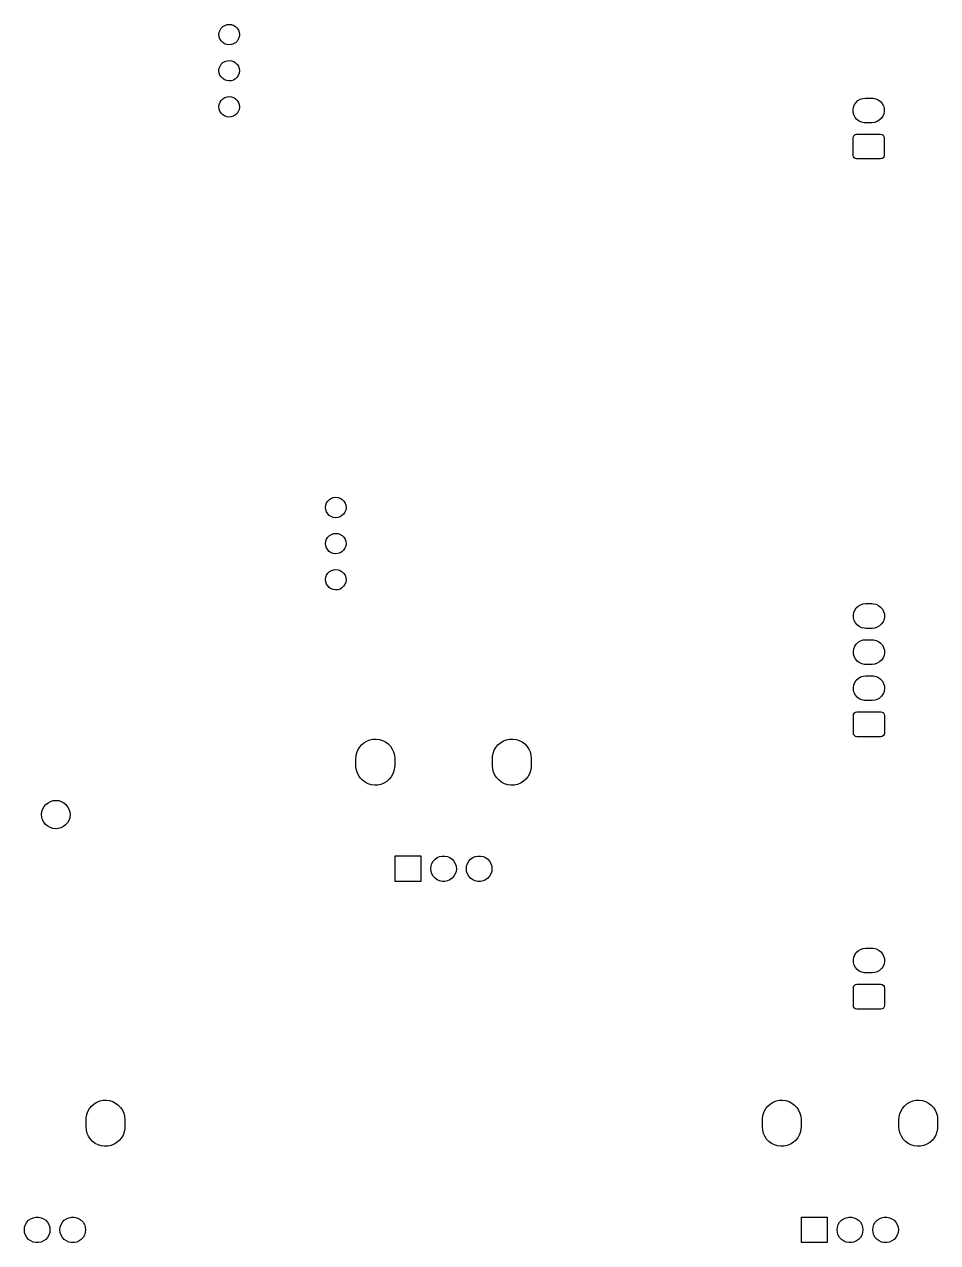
# Model space of a CAD drawing. Extents: x 43 to 169, y -223 to -48.
# Drawn here: x 105.1 to 169.3, y -223.2 to -137.5 of the extents above; entities that cross this region are included whole.
import ezdxf

# ---------------------------------------------------------------- set-up
doc = ezdxf.new("R2010")
doc.units = 0
doc.layers.add('BLACK', color=7, linetype='CONTINUOUS')

msp = doc.modelspace()

# ---------------------------------------------------------------- linework, layer by layer
at = {"layer": 'BLACK', "linetype": 'CONTINUOUS'}
for p, q in [((118.807, -138.007), (118.862, -137.856)), ((118.862, -137.856), (118.949, -137.721)), ((118.949, -137.721), (119.064, -137.609)), ((119.064, -137.609), (119.2, -137.525)), ((119.2, -137.525), (119.352, -137.473)), ((119.352, -137.473), (119.512, -137.456)), ((119.512, -137.456), (119.671, -137.475)), ((119.671, -137.475), (119.823, -137.529)), ((119.823, -137.529), (119.958, -137.615)), ((119.958, -137.615), (120.071, -137.729)), ((120.071, -137.729), (120.156, -137.865)), ((120.156, -137.865), (120.209, -138.016)), ((118.787, -138.166), (118.807, -138.007)), ((118.803, -138.326), (118.787, -138.166)), ((118.853, -138.478), (118.803, -138.326)), ((118.937, -138.615), (118.853, -138.478)), ((119.048, -138.731), (118.937, -138.615)), ((119.182, -138.819), (119.048, -138.731)), ((119.333, -138.875), (119.182, -138.819)), ((119.942, -138.75), (119.804, -138.832)), ((120.059, -138.639), (119.942, -138.75)), ((120.147, -138.505), (120.059, -138.639)), ((120.204, -138.355), (120.147, -138.505)), ((120.227, -138.196), (120.204, -138.355)), ((120.209, -138.016), (120.227, -138.176)), ((120.227, -138.176), (120.227, -138.196)), ((119.492, -138.896), (119.333, -138.875)), ((119.652, -138.881), (119.492, -138.896)), ((119.804, -138.832), (119.652, -138.881)), ((118.807, -140.547), (118.862, -140.396)), ((118.862, -140.396), (118.949, -140.261)), ((118.949, -140.261), (119.064, -140.149)), ((119.064, -140.149), (119.2, -140.065)), ((119.2, -140.065), (119.352, -140.013)), ((119.352, -140.013), (119.512, -139.996)), ((119.512, -139.996), (119.671, -140.015)), ((119.671, -140.015), (119.823, -140.069)), ((119.823, -140.069), (119.958, -140.155)), ((119.958, -140.155), (120.071, -140.269)), ((120.071, -140.269), (120.156, -140.405)), ((120.156, -140.405), (120.209, -140.556)), ((118.787, -140.706), (118.807, -140.547)), ((118.803, -140.866), (118.787, -140.706)), ((118.853, -141.018), (118.803, -140.866)), ((118.937, -141.155), (118.853, -141.018)), ((119.048, -141.271), (118.937, -141.155)), ((119.182, -141.359), (119.048, -141.271)), ((119.333, -141.415), (119.182, -141.359)), ((119.804, -141.372), (119.652, -141.421)), ((119.942, -141.29), (119.804, -141.372)), ((120.059, -141.179), (119.942, -141.29)), ((120.147, -141.045), (120.059, -141.179)), ((120.204, -140.895), (120.147, -141.045)), ((120.227, -140.736), (120.204, -140.895)), ((120.209, -140.556), (120.227, -140.716)), ((120.227, -140.716), (120.227, -140.736)), ((119.492, -141.436), (119.333, -141.415)), ((119.652, -141.421), (119.492, -141.436)), ((118.787, -143.246), (118.807, -143.087)), ((118.807, -143.087), (118.862, -142.936)), ((118.862, -142.936), (118.949, -142.801)), ((118.949, -142.801), (119.064, -142.689)), ((119.064, -142.689), (119.2, -142.605)), ((119.2, -142.605), (119.352, -142.553)), ((119.352, -142.553), (119.512, -142.536)), ((119.512, -142.536), (119.671, -142.555)), ((119.671, -142.555), (119.823, -142.609)), ((119.823, -142.609), (119.958, -142.695)), ((119.958, -142.695), (120.071, -142.809)), ((120.071, -142.809), (120.156, -142.945)), ((120.156, -142.945), (120.209, -143.096)), ((120.209, -143.096), (120.227, -143.256)), ((163.402, -143.276), (163.472, -143.102)), ((163.472, -143.102), (163.577, -142.946)), ((163.577, -142.946), (163.714, -142.817)), ((163.714, -142.817), (163.875, -142.72)), ((163.875, -142.72), (164.053, -142.66)), ((164.053, -142.66), (164.24, -142.64)), ((164.24, -142.64), (164.69, -142.64)), ((164.69, -142.64), (164.787, -142.645)), ((164.787, -142.645), (164.97, -142.686)), ((164.97, -142.686), (165.141, -142.766)), ((165.141, -142.766), (165.29, -142.88)), ((165.29, -142.88), (165.411, -143.024)), ((165.411, -143.024), (165.499, -143.19)), ((118.803, -143.406), (118.787, -143.246)), ((118.853, -143.558), (118.803, -143.406)), ((118.937, -143.695), (118.853, -143.558)), ((119.048, -143.811), (118.937, -143.695)), ((119.182, -143.899), (119.048, -143.811)), ((119.333, -143.955), (119.182, -143.899)), ((119.492, -143.976), (119.333, -143.955)), ((119.652, -143.961), (119.492, -143.976)), ((119.804, -143.912), (119.652, -143.961)), ((119.942, -143.83), (119.804, -143.912)), ((120.059, -143.719), (119.942, -143.83)), ((120.147, -143.585), (120.059, -143.719)), ((120.204, -143.435), (120.147, -143.585)), ((120.227, -143.276), (120.204, -143.435)), ((120.227, -143.256), (120.227, -143.276)), ((163.371, -143.461), (163.402, -143.276)), ((163.381, -143.649), (163.371, -143.461)), ((163.431, -143.83), (163.381, -143.649)), ((163.519, -143.996), (163.431, -143.83)), ((165.458, -143.918), (165.353, -144.074)), ((165.528, -143.744), (165.458, -143.918)), ((165.499, -143.19), (165.549, -143.371)), ((165.559, -143.559), (165.528, -143.744)), ((165.549, -143.371), (165.559, -143.559)), ((163.64, -144.14), (163.519, -143.996)), ((163.789, -144.254), (163.64, -144.14)), ((163.96, -144.334), (163.789, -144.254)), ((164.143, -144.375), (163.96, -144.334)), ((164.24, -144.38), (164.143, -144.375)), ((164.69, -144.38), (164.24, -144.38)), ((164.877, -144.36), (164.69, -144.38)), ((165.055, -144.3), (164.877, -144.36)), ((165.216, -144.203), (165.055, -144.3)), ((165.353, -144.074), (165.216, -144.203)), ((163.37, -145.43), (163.389, -145.334)), ((163.37, -146.67), (163.37, -145.43)), ((163.389, -145.334), (163.443, -145.253)), ((163.443, -145.253), (163.524, -145.199)), ((163.524, -145.199), (163.62, -145.18)), ((163.62, -145.18), (165.31, -145.18)), ((165.31, -145.18), (165.406, -145.199)), ((165.406, -145.199), (165.487, -145.253)), ((165.487, -145.253), (165.541, -145.334)), ((165.541, -145.334), (165.56, -145.43)), ((165.56, -145.43), (165.56, -146.67)), ((163.389, -146.766), (163.37, -146.67)), ((163.443, -146.847), (163.389, -146.766)), ((163.524, -146.901), (163.443, -146.847)), ((163.62, -146.92), (163.524, -146.901)), ((165.31, -146.92), (163.62, -146.92)), ((165.406, -146.901), (165.31, -146.92)), ((165.487, -146.847), (165.406, -146.901)), ((165.541, -146.766), (165.487, -146.847)), ((165.56, -146.67), (165.541, -146.766)), ((126.28, -171.43), (126.3, -171.271)), ((126.3, -171.271), (126.355, -171.12)), ((126.355, -171.12), (126.442, -170.985)), ((126.442, -170.985), (126.557, -170.873)), ((126.557, -170.873), (126.693, -170.789)), ((126.693, -170.789), (126.845, -170.737)), ((126.845, -170.737), (127.005, -170.72)), ((127.005, -170.72), (127.164, -170.739)), ((127.164, -170.739), (127.316, -170.793)), ((127.316, -170.793), (127.451, -170.879)), ((127.451, -170.879), (127.564, -170.993)), ((127.564, -170.993), (127.649, -171.129)), ((127.649, -171.129), (127.702, -171.28)), ((127.702, -171.28), (127.72, -171.44)), ((126.296, -171.59), (126.28, -171.43)), ((126.346, -171.742), (126.296, -171.59)), ((126.43, -171.879), (126.346, -171.742)), ((126.541, -171.995), (126.43, -171.879)), ((126.675, -172.083), (126.541, -171.995)), ((126.826, -172.139), (126.675, -172.083)), ((126.985, -172.16), (126.826, -172.139)), ((127.145, -172.145), (126.985, -172.16)), ((127.297, -172.096), (127.145, -172.145)), ((127.435, -172.014), (127.297, -172.096)), ((127.552, -171.903), (127.435, -172.014)), ((127.64, -171.769), (127.552, -171.903)), ((127.697, -171.619), (127.64, -171.769)), ((127.72, -171.46), (127.697, -171.619)), ((127.72, -171.44), (127.72, -171.46)), ((126.28, -173.97), (126.3, -173.811)), ((126.3, -173.811), (126.355, -173.66)), ((126.355, -173.66), (126.442, -173.525)), ((126.442, -173.525), (126.557, -173.413)), ((126.557, -173.413), (126.693, -173.329)), ((126.693, -173.329), (126.845, -173.277)), ((126.845, -173.277), (127.005, -173.26)), ((127.005, -173.26), (127.164, -173.279)), ((127.164, -173.279), (127.316, -173.333)), ((127.316, -173.333), (127.451, -173.419)), ((127.451, -173.419), (127.564, -173.533)), ((127.564, -173.533), (127.649, -173.669)), ((127.649, -173.669), (127.702, -173.82)), ((127.702, -173.82), (127.72, -173.98)), ((126.296, -174.13), (126.28, -173.97)), ((126.346, -174.282), (126.296, -174.13)), ((126.43, -174.419), (126.346, -174.282)), ((126.541, -174.535), (126.43, -174.419)), ((126.675, -174.623), (126.541, -174.535)), ((126.826, -174.679), (126.675, -174.623)), ((126.985, -174.7), (126.826, -174.679)), ((127.145, -174.685), (126.985, -174.7)), ((127.297, -174.636), (127.145, -174.685)), ((127.435, -174.554), (127.297, -174.636)), ((127.552, -174.443), (127.435, -174.554)), ((127.64, -174.309), (127.552, -174.443)), ((127.697, -174.159), (127.64, -174.309)), ((127.72, -174), (127.697, -174.159)), ((127.72, -173.98), (127.72, -174)), ((126.28, -176.51), (126.3, -176.351)), ((126.296, -176.67), (126.28, -176.51)), ((126.3, -176.351), (126.355, -176.2)), ((126.355, -176.2), (126.442, -176.065)), ((126.442, -176.065), (126.557, -175.953)), ((126.557, -175.953), (126.693, -175.869)), ((126.693, -175.869), (126.845, -175.817)), ((126.845, -175.817), (127.005, -175.8)), ((127.005, -175.8), (127.164, -175.819)), ((127.164, -175.819), (127.316, -175.873)), ((127.316, -175.873), (127.451, -175.959)), ((127.451, -175.959), (127.564, -176.073)), ((127.564, -176.073), (127.649, -176.209)), ((127.649, -176.209), (127.702, -176.36)), ((127.702, -176.36), (127.72, -176.52)), ((127.72, -176.52), (127.72, -176.54)), ((126.346, -176.822), (126.296, -176.67)), ((126.43, -176.959), (126.346, -176.822)), ((126.541, -177.075), (126.43, -176.959)), ((126.675, -177.163), (126.541, -177.075)), ((126.826, -177.219), (126.675, -177.163)), ((126.985, -177.24), (126.826, -177.219)), ((127.145, -177.225), (126.985, -177.24)), ((127.297, -177.176), (127.145, -177.225)), ((127.435, -177.094), (127.297, -177.176)), ((127.552, -176.983), (127.435, -177.094)), ((127.64, -176.849), (127.552, -176.983)), ((127.697, -176.699), (127.64, -176.849)), ((127.72, -176.54), (127.697, -176.699)), ((163.895, -178.28), (164.073, -178.22)), ((164.073, -178.22), (164.26, -178.2)), ((164.26, -178.2), (164.71, -178.2)), ((164.71, -178.2), (164.807, -178.205)), ((164.807, -178.205), (164.99, -178.246)), ((163.391, -179.021), (163.422, -178.836)), ((163.401, -179.209), (163.391, -179.021)), ((163.422, -178.836), (163.492, -178.662)), ((163.492, -178.662), (163.597, -178.506)), ((163.597, -178.506), (163.734, -178.377)), ((163.734, -178.377), (163.895, -178.28)), ((164.99, -178.246), (165.161, -178.326)), ((165.161, -178.326), (165.31, -178.44)), ((165.31, -178.44), (165.431, -178.584)), ((165.431, -178.584), (165.519, -178.75)), ((165.519, -178.75), (165.569, -178.931)), ((165.569, -178.931), (165.579, -179.119)), ((163.451, -179.39), (163.401, -179.209)), ((163.539, -179.556), (163.451, -179.39)), ((163.66, -179.7), (163.539, -179.556)), ((163.809, -179.814), (163.66, -179.7)), ((163.98, -179.894), (163.809, -179.814)), ((164.163, -179.935), (163.98, -179.894)), ((164.26, -179.94), (164.163, -179.935)), ((164.71, -179.94), (164.26, -179.94)), ((164.897, -179.92), (164.71, -179.94)), ((165.075, -179.86), (164.897, -179.92)), ((165.236, -179.763), (165.075, -179.86)), ((165.373, -179.634), (165.236, -179.763)), ((165.478, -179.478), (165.373, -179.634)), ((165.548, -179.304), (165.478, -179.478)), ((165.579, -179.119), (165.548, -179.304)), ((163.895, -180.82), (164.073, -180.76)), ((164.073, -180.76), (164.26, -180.74)), ((164.26, -180.74), (164.71, -180.74)), ((164.71, -180.74), (164.807, -180.745)), ((164.807, -180.745), (164.99, -180.786)), ((164.99, -180.786), (165.161, -180.866)), ((163.391, -181.561), (163.422, -181.376)), ((163.401, -181.749), (163.391, -181.561)), ((163.422, -181.376), (163.492, -181.202)), ((163.492, -181.202), (163.597, -181.046)), ((163.597, -181.046), (163.734, -180.917)), ((163.734, -180.917), (163.895, -180.82)), ((165.161, -180.866), (165.31, -180.98)), ((165.31, -180.98), (165.431, -181.124)), ((165.431, -181.124), (165.519, -181.29)), ((165.519, -181.29), (165.569, -181.471)), ((165.579, -181.659), (165.548, -181.844)), ((165.569, -181.471), (165.579, -181.659)), ((163.451, -181.93), (163.401, -181.749)), ((163.539, -182.096), (163.451, -181.93)), ((163.66, -182.24), (163.539, -182.096)), ((163.809, -182.354), (163.66, -182.24)), ((163.98, -182.434), (163.809, -182.354)), ((164.163, -182.475), (163.98, -182.434)), ((164.26, -182.48), (164.163, -182.475)), ((164.71, -182.48), (164.26, -182.48)), ((164.897, -182.46), (164.71, -182.48)), ((165.075, -182.4), (164.897, -182.46)), ((165.236, -182.303), (165.075, -182.4)), ((165.373, -182.174), (165.236, -182.303)), ((165.478, -182.018), (165.373, -182.174)), ((165.548, -181.844), (165.478, -182.018)), ((163.734, -183.457), (163.895, -183.36)), ((163.895, -183.36), (164.073, -183.3)), ((164.073, -183.3), (164.26, -183.28)), ((164.26, -183.28), (164.71, -183.28)), ((164.71, -183.28), (164.807, -183.285)), ((164.807, -183.285), (164.99, -183.326)), ((164.99, -183.326), (165.161, -183.406)), ((163.391, -184.101), (163.422, -183.916)), ((163.401, -184.289), (163.391, -184.101)), ((163.422, -183.916), (163.492, -183.742)), ((163.492, -183.742), (163.597, -183.586)), ((163.597, -183.586), (163.734, -183.457)), ((165.161, -183.406), (165.31, -183.52)), ((165.31, -183.52), (165.431, -183.664)), ((165.431, -183.664), (165.519, -183.83)), ((165.519, -183.83), (165.569, -184.011)), ((165.579, -184.199), (165.548, -184.384)), ((165.569, -184.011), (165.579, -184.199)), ((163.451, -184.47), (163.401, -184.289)), ((163.539, -184.636), (163.451, -184.47)), ((163.66, -184.78), (163.539, -184.636)), ((163.809, -184.894), (163.66, -184.78)), ((163.98, -184.974), (163.809, -184.894)), ((164.163, -185.015), (163.98, -184.974)), ((164.26, -185.02), (164.163, -185.015)), ((164.71, -185.02), (164.26, -185.02)), ((164.897, -185), (164.71, -185.02)), ((165.075, -184.94), (164.897, -185)), ((165.236, -184.843), (165.075, -184.94)), ((165.373, -184.714), (165.236, -184.843)), ((165.478, -184.558), (165.373, -184.714)), ((165.548, -184.384), (165.478, -184.558)), ((163.409, -185.974), (163.463, -185.893)), ((163.463, -185.893), (163.544, -185.839)), ((163.544, -185.839), (163.64, -185.82)), ((163.64, -185.82), (165.33, -185.82)), ((165.33, -185.82), (165.426, -185.839)), ((165.426, -185.839), (165.507, -185.893)), ((165.507, -185.893), (165.561, -185.974)), ((163.39, -186.07), (163.409, -185.974)), ((163.39, -187.31), (163.39, -186.07)), ((165.561, -185.974), (165.58, -186.07)), ((165.58, -186.07), (165.58, -187.31)), ((163.409, -187.406), (163.39, -187.31)), ((163.463, -187.487), (163.409, -187.406)), ((163.544, -187.541), (163.463, -187.487)), ((163.64, -187.56), (163.544, -187.541)), ((165.33, -187.56), (163.64, -187.56)), ((165.426, -187.541), (165.33, -187.56)), ((165.507, -187.487), (165.426, -187.541)), ((165.561, -187.406), (165.507, -187.487)), ((165.58, -187.31), (165.561, -187.406)), ((128.467, -188.736), (128.545, -188.52)), ((128.545, -188.52), (128.659, -188.32)), ((128.659, -188.32), (128.805, -188.142)), ((128.805, -188.142), (128.979, -187.991)), ((128.979, -187.991), (129.175, -187.872)), ((129.175, -187.872), (129.389, -187.787)), ((129.389, -187.787), (129.614, -187.74)), ((129.614, -187.74), (129.844, -187.732)), ((129.844, -187.732), (130.072, -187.762)), ((130.072, -187.762), (130.292, -187.83)), ((130.292, -187.83), (130.497, -187.934)), ((130.497, -187.934), (130.681, -188.071)), ((130.681, -188.071), (130.84, -188.238)), ((130.84, -188.238), (130.968, -188.429)), ((130.968, -188.429), (131.063, -188.638)), ((138.067, -188.736), (138.145, -188.52)), ((138.145, -188.52), (138.259, -188.32)), ((138.259, -188.32), (138.405, -188.142)), ((138.405, -188.142), (138.579, -187.991)), ((138.579, -187.991), (138.775, -187.872)), ((138.775, -187.872), (138.989, -187.787)), ((138.989, -187.787), (139.214, -187.74)), ((139.214, -187.74), (139.444, -187.732)), ((139.444, -187.732), (139.672, -187.762)), ((139.672, -187.762), (139.892, -187.83)), ((139.892, -187.83), (140.097, -187.934)), ((140.097, -187.934), (140.281, -188.071)), ((140.281, -188.071), (140.44, -188.238)), ((140.44, -188.238), (140.568, -188.429)), ((140.568, -188.429), (140.663, -188.638)), ((128.42, -189.09), (128.426, -188.962)), ((128.42, -189.61), (128.42, -189.09)), ((128.426, -188.962), (128.467, -188.736)), ((131.063, -188.638), (131.121, -188.861)), ((131.121, -188.861), (131.14, -189.09)), ((131.14, -189.09), (131.14, -189.61)), ((138.02, -189.09), (138.026, -188.962)), ((138.02, -189.61), (138.02, -189.09)), ((138.026, -188.962), (138.067, -188.736)), ((140.663, -188.638), (140.721, -188.861)), ((140.721, -188.861), (140.74, -189.09)), ((140.74, -189.09), (140.74, -189.61)), ((128.439, -189.839), (128.42, -189.61)), ((128.497, -190.062), (128.439, -189.839)), ((128.592, -190.271), (128.497, -190.062)), ((131.015, -190.18), (130.901, -190.38)), ((131.093, -189.964), (131.015, -190.18)), ((131.134, -189.738), (131.093, -189.964)), ((131.14, -189.61), (131.134, -189.738)), ((138.039, -189.839), (138.02, -189.61)), ((138.097, -190.062), (138.039, -189.839)), ((138.192, -190.271), (138.097, -190.062)), ((140.615, -190.18), (140.501, -190.38)), ((140.693, -189.964), (140.615, -190.18)), ((140.734, -189.738), (140.693, -189.964)), ((140.74, -189.61), (140.734, -189.738)), ((128.72, -190.462), (128.592, -190.271)), ((128.879, -190.629), (128.72, -190.462)), ((129.063, -190.766), (128.879, -190.629)), ((129.268, -190.87), (129.063, -190.766)), ((129.488, -190.938), (129.268, -190.87)), ((129.716, -190.968), (129.488, -190.938)), ((129.946, -190.96), (129.716, -190.968)), ((130.171, -190.913), (129.946, -190.96)), ((130.385, -190.828), (130.171, -190.913)), ((130.581, -190.709), (130.385, -190.828)), ((130.755, -190.558), (130.581, -190.709)), ((130.901, -190.38), (130.755, -190.558)), ((138.32, -190.462), (138.192, -190.271)), ((138.479, -190.629), (138.32, -190.462)), ((138.663, -190.766), (138.479, -190.629)), ((138.868, -190.87), (138.663, -190.766)), ((139.088, -190.938), (138.868, -190.87)), ((139.316, -190.968), (139.088, -190.938)), ((139.546, -190.96), (139.316, -190.968)), ((139.771, -190.913), (139.546, -190.96)), ((139.985, -190.828), (139.771, -190.913)), ((140.181, -190.709), (139.985, -190.828)), ((140.355, -190.558), (140.181, -190.709)), ((140.501, -190.38), (140.355, -190.558)), ((106.337, -192.832), (106.396, -192.646)), ((106.396, -192.646), (106.49, -192.475)), ((106.49, -192.475), (106.615, -192.326)), ((106.615, -192.326), (106.767, -192.203)), ((106.767, -192.203), (106.94, -192.113)), ((106.94, -192.113), (107.128, -192.058)), ((107.128, -192.058), (107.322, -192.04)), ((107.322, -192.04), (107.516, -192.06)), ((107.516, -192.06), (107.703, -192.118)), ((107.703, -192.118), (107.874, -192.211)), ((107.874, -192.211), (108.025, -192.335)), ((108.025, -192.335), (108.148, -192.487)), ((108.148, -192.487), (108.24, -192.659)), ((108.24, -192.659), (108.296, -192.846)), ((106.315, -193.026), (106.337, -192.832)), ((106.331, -193.221), (106.315, -193.026)), ((106.385, -193.408), (106.331, -193.221)), ((106.474, -193.582), (106.385, -193.408)), ((106.596, -193.735), (106.474, -193.582)), ((108.132, -193.616), (108.005, -193.764)), ((108.229, -193.447), (108.132, -193.616)), ((108.29, -193.262), (108.229, -193.447)), ((108.315, -193.068), (108.29, -193.262)), ((108.296, -192.846), (108.315, -193.04)), ((108.315, -193.04), (108.315, -193.068)), ((106.744, -193.861), (106.596, -193.735)), ((106.915, -193.956), (106.744, -193.861)), ((107.1, -194.017), (106.915, -193.956)), ((107.294, -194.04), (107.1, -194.017)), ((107.489, -194.025), (107.294, -194.04)), ((107.677, -193.972), (107.489, -194.025)), ((107.851, -193.884), (107.677, -193.972)), ((108.005, -193.764), (107.851, -193.884)), ((131.18, -197.75), (131.18, -195.95)), ((131.18, -195.95), (132.98, -195.95)), ((132.98, -195.95), (132.98, -197.75)), ((133.852, -196.321), (133.978, -196.181)), ((133.978, -196.181), (134.13, -196.071)), ((134.13, -196.071), (134.302, -195.994)), ((134.302, -195.994), (134.486, -195.955)), ((134.486, -195.955), (134.674, -195.955)), ((134.674, -195.955), (134.858, -195.994)), ((134.858, -195.994), (135.03, -196.071)), ((135.03, -196.071), (135.182, -196.181)), ((135.182, -196.181), (135.308, -196.321)), ((136.352, -196.321), (136.478, -196.181)), ((136.478, -196.181), (136.63, -196.071)), ((136.63, -196.071), (136.802, -195.994)), ((136.802, -195.994), (136.986, -195.955)), ((136.986, -195.955), (137.174, -195.955)), ((137.174, -195.955), (137.358, -195.994)), ((137.358, -195.994), (137.53, -196.071)), ((137.53, -196.071), (137.682, -196.181)), ((137.682, -196.181), (137.808, -196.321)), ((133.68, -196.85), (133.7, -196.663)), ((133.7, -197.037), (133.68, -196.85)), ((133.7, -196.663), (133.758, -196.484)), ((133.758, -197.216), (133.7, -197.037)), ((133.758, -196.484), (133.852, -196.321)), ((135.308, -196.321), (135.402, -196.484)), ((135.402, -196.484), (135.46, -196.663)), ((135.46, -197.037), (135.402, -197.216)), ((135.46, -196.663), (135.48, -196.85)), ((135.48, -196.85), (135.46, -197.037)), ((136.18, -196.85), (136.2, -196.663)), ((136.2, -197.037), (136.18, -196.85)), ((136.2, -196.663), (136.258, -196.484)), ((136.258, -197.216), (136.2, -197.037)), ((136.258, -196.484), (136.352, -196.321)), ((137.808, -196.321), (137.902, -196.484)), ((137.902, -196.484), (137.96, -196.663)), ((137.96, -197.037), (137.902, -197.216)), ((137.96, -196.663), (137.98, -196.85)), ((137.98, -196.85), (137.96, -197.037)), ((132.98, -197.75), (131.18, -197.75)), ((133.852, -197.379), (133.758, -197.216)), ((133.978, -197.519), (133.852, -197.379)), ((134.13, -197.629), (133.978, -197.519)), ((134.302, -197.706), (134.13, -197.629)), ((134.486, -197.745), (134.302, -197.706)), ((134.674, -197.745), (134.486, -197.745)), ((134.858, -197.706), (134.674, -197.745)), ((135.03, -197.629), (134.858, -197.706)), ((135.182, -197.519), (135.03, -197.629)), ((135.308, -197.379), (135.182, -197.519)), ((135.402, -197.216), (135.308, -197.379)), ((136.352, -197.379), (136.258, -197.216)), ((136.478, -197.519), (136.352, -197.379)), ((136.63, -197.629), (136.478, -197.519)), ((136.802, -197.706), (136.63, -197.629)), ((136.986, -197.745), (136.802, -197.706)), ((137.174, -197.745), (136.986, -197.745)), ((137.358, -197.706), (137.174, -197.745)), ((137.53, -197.629), (137.358, -197.706)), ((137.682, -197.519), (137.53, -197.629)), ((137.808, -197.379), (137.682, -197.519)), ((137.902, -197.216), (137.808, -197.379)), ((163.391, -203.261), (163.422, -203.076)), ((163.422, -203.076), (163.492, -202.902)), ((163.492, -202.902), (163.597, -202.746)), ((163.597, -202.746), (163.734, -202.617)), ((163.734, -202.617), (163.895, -202.52)), ((163.895, -202.52), (164.073, -202.46)), ((164.073, -202.46), (164.26, -202.44)), ((164.26, -202.44), (164.71, -202.44)), ((164.71, -202.44), (164.807, -202.445)), ((164.807, -202.445), (164.99, -202.486)), ((164.99, -202.486), (165.161, -202.566)), ((165.161, -202.566), (165.31, -202.68)), ((165.31, -202.68), (165.431, -202.824)), ((165.431, -202.824), (165.519, -202.99)), ((165.519, -202.99), (165.569, -203.171)), ((163.401, -203.449), (163.391, -203.261)), ((163.451, -203.63), (163.401, -203.449)), ((163.539, -203.796), (163.451, -203.63)), ((163.66, -203.94), (163.539, -203.796)), ((163.809, -204.054), (163.66, -203.94)), ((165.373, -203.874), (165.236, -204.003)), ((165.478, -203.718), (165.373, -203.874)), ((165.548, -203.544), (165.478, -203.718)), ((165.579, -203.359), (165.548, -203.544)), ((165.569, -203.171), (165.579, -203.359)), ((163.98, -204.134), (163.809, -204.054)), ((164.163, -204.175), (163.98, -204.134)), ((164.26, -204.18), (164.163, -204.175)), ((164.71, -204.18), (164.26, -204.18)), ((164.897, -204.16), (164.71, -204.18)), ((165.075, -204.1), (164.897, -204.16)), ((165.236, -204.003), (165.075, -204.1)), ((163.39, -205.23), (163.409, -205.134)), ((163.39, -206.47), (163.39, -205.23)), ((163.409, -205.134), (163.463, -205.053)), ((163.463, -205.053), (163.544, -204.999)), ((163.544, -204.999), (163.64, -204.98)), ((163.64, -204.98), (165.33, -204.98)), ((165.33, -204.98), (165.426, -204.999)), ((165.426, -204.999), (165.507, -205.053)), ((165.507, -205.053), (165.561, -205.134)), ((165.561, -205.134), (165.58, -205.23)), ((165.58, -205.23), (165.58, -206.47)), ((163.409, -206.566), (163.39, -206.47)), ((165.58, -206.47), (165.561, -206.566)), ((163.463, -206.647), (163.409, -206.566)), ((163.544, -206.701), (163.463, -206.647)), ((163.64, -206.72), (163.544, -206.701)), ((165.33, -206.72), (163.64, -206.72)), ((165.426, -206.701), (165.33, -206.72)), ((165.507, -206.647), (165.426, -206.701)), ((165.561, -206.566), (165.507, -206.647)), ((110.004, -213.391), (110.2, -213.272)), ((110.2, -213.272), (110.414, -213.187)), ((110.414, -213.187), (110.639, -213.14)), ((110.639, -213.14), (110.869, -213.132)), ((110.869, -213.132), (111.097, -213.162)), ((111.097, -213.162), (111.317, -213.23)), ((111.317, -213.23), (111.522, -213.334)), ((111.522, -213.334), (111.706, -213.471)), ((157.554, -213.391), (157.75, -213.272)), ((157.75, -213.272), (157.964, -213.187)), ((157.964, -213.187), (158.189, -213.14)), ((158.189, -213.14), (158.419, -213.132)), ((158.419, -213.132), (158.647, -213.162)), ((158.647, -213.162), (158.867, -213.23)), ((158.867, -213.23), (159.072, -213.334)), ((159.072, -213.334), (159.256, -213.471)), ((167.154, -213.391), (167.35, -213.272)), ((167.35, -213.272), (167.564, -213.187)), ((167.564, -213.187), (167.789, -213.14)), ((167.789, -213.14), (168.019, -213.132)), ((168.019, -213.132), (168.247, -213.162)), ((168.247, -213.162), (168.467, -213.23)), ((168.467, -213.23), (168.672, -213.334)), ((168.672, -213.334), (168.856, -213.471)), ((109.451, -214.362), (109.492, -214.136)), ((109.492, -214.136), (109.57, -213.92)), ((109.57, -213.92), (109.684, -213.72)), ((109.684, -213.72), (109.83, -213.542)), ((109.83, -213.542), (110.004, -213.391)), ((111.706, -213.471), (111.865, -213.638)), ((111.865, -213.638), (111.993, -213.829)), ((111.993, -213.829), (112.088, -214.038)), ((112.088, -214.038), (112.146, -214.261)), ((157.001, -214.362), (157.042, -214.136)), ((157.042, -214.136), (157.12, -213.92)), ((157.12, -213.92), (157.234, -213.72)), ((157.234, -213.72), (157.38, -213.542)), ((157.38, -213.542), (157.554, -213.391)), ((159.256, -213.471), (159.415, -213.638)), ((159.415, -213.638), (159.543, -213.829)), ((159.543, -213.829), (159.638, -214.038)), ((159.638, -214.038), (159.696, -214.261)), ((166.601, -214.362), (166.642, -214.136)), ((166.642, -214.136), (166.72, -213.92)), ((166.72, -213.92), (166.834, -213.72)), ((166.834, -213.72), (166.98, -213.542)), ((166.98, -213.542), (167.154, -213.391)), ((168.856, -213.471), (169.015, -213.638)), ((169.015, -213.638), (169.143, -213.829)), ((169.143, -213.829), (169.238, -214.038)), ((169.238, -214.038), (169.296, -214.261)), ((109.445, -214.49), (109.451, -214.362)), ((109.445, -215.01), (109.445, -214.49)), ((109.464, -215.239), (109.445, -215.01)), ((112.146, -214.261), (112.165, -214.49)), ((112.165, -215.01), (112.159, -215.138)), ((112.165, -214.49), (112.165, -215.01)), ((156.995, -214.49), (157.001, -214.362)), ((156.995, -215.01), (156.995, -214.49)), ((157.014, -215.239), (156.995, -215.01)), ((159.696, -214.261), (159.715, -214.49)), ((159.715, -215.01), (159.709, -215.138)), ((159.715, -214.49), (159.715, -215.01)), ((166.595, -214.49), (166.601, -214.362)), ((166.595, -215.01), (166.595, -214.49)), ((166.614, -215.239), (166.595, -215.01)), ((169.296, -214.261), (169.315, -214.49)), ((169.315, -215.01), (169.309, -215.138)), ((169.315, -214.49), (169.315, -215.01)), ((109.522, -215.462), (109.464, -215.239)), ((109.617, -215.671), (109.522, -215.462)), ((109.745, -215.862), (109.617, -215.671)), ((109.904, -216.029), (109.745, -215.862)), ((111.926, -215.78), (111.78, -215.958)), ((112.04, -215.58), (111.926, -215.78)), ((112.118, -215.364), (112.04, -215.58)), ((112.159, -215.138), (112.118, -215.364)), ((157.072, -215.462), (157.014, -215.239)), ((157.167, -215.671), (157.072, -215.462)), ((157.295, -215.862), (157.167, -215.671)), ((157.454, -216.029), (157.295, -215.862)), ((159.476, -215.78), (159.33, -215.958)), ((159.59, -215.58), (159.476, -215.78)), ((159.668, -215.364), (159.59, -215.58)), ((159.709, -215.138), (159.668, -215.364)), ((166.672, -215.462), (166.614, -215.239)), ((166.767, -215.671), (166.672, -215.462)), ((166.895, -215.862), (166.767, -215.671)), ((167.054, -216.029), (166.895, -215.862)), ((169.076, -215.78), (168.93, -215.958)), ((169.19, -215.58), (169.076, -215.78)), ((169.268, -215.364), (169.19, -215.58)), ((169.309, -215.138), (169.268, -215.364)), ((110.088, -216.166), (109.904, -216.029)), ((110.293, -216.27), (110.088, -216.166)), ((110.513, -216.338), (110.293, -216.27)), ((110.741, -216.368), (110.513, -216.338)), ((110.971, -216.36), (110.741, -216.368)), ((111.196, -216.313), (110.971, -216.36)), ((111.41, -216.228), (111.196, -216.313)), ((111.606, -216.109), (111.41, -216.228)), ((111.78, -215.958), (111.606, -216.109)), ((157.638, -216.166), (157.454, -216.029)), ((157.843, -216.27), (157.638, -216.166)), ((158.063, -216.338), (157.843, -216.27)), ((158.291, -216.368), (158.063, -216.338)), ((158.521, -216.36), (158.291, -216.368)), ((158.746, -216.313), (158.521, -216.36)), ((158.96, -216.228), (158.746, -216.313)), ((159.156, -216.109), (158.96, -216.228)), ((159.33, -215.958), (159.156, -216.109)), ((167.238, -216.166), (167.054, -216.029)), ((167.443, -216.27), (167.238, -216.166)), ((167.663, -216.338), (167.443, -216.27)), ((167.891, -216.368), (167.663, -216.338)), ((168.121, -216.36), (167.891, -216.368)), ((168.346, -216.313), (168.121, -216.36)), ((168.56, -216.228), (168.346, -216.313)), ((168.756, -216.109), (168.56, -216.228)), ((168.93, -215.958), (168.756, -216.109)), ((105.125, -222.063), (105.183, -221.884)), ((105.183, -221.884), (105.277, -221.721)), ((105.277, -221.721), (105.403, -221.581)), ((105.403, -221.581), (105.555, -221.471)), ((105.555, -221.471), (105.727, -221.394)), ((105.727, -221.394), (105.911, -221.355)), ((105.911, -221.355), (106.099, -221.355)), ((106.099, -221.355), (106.283, -221.394)), ((106.283, -221.394), (106.455, -221.471)), ((106.455, -221.471), (106.607, -221.581)), ((106.607, -221.581), (106.733, -221.721)), ((106.733, -221.721), (106.827, -221.884)), ((106.827, -221.884), (106.885, -222.063)), ((107.625, -222.063), (107.683, -221.884)), ((107.683, -221.884), (107.777, -221.721)), ((107.777, -221.721), (107.903, -221.581)), ((107.903, -221.581), (108.055, -221.471)), ((108.055, -221.471), (108.227, -221.394)), ((108.227, -221.394), (108.411, -221.355)), ((108.411, -221.355), (108.599, -221.355)), ((108.599, -221.355), (108.783, -221.394)), ((108.783, -221.394), (108.955, -221.471)), ((108.955, -221.471), (109.107, -221.581)), ((109.107, -221.581), (109.233, -221.721)), ((109.233, -221.721), (109.327, -221.884)), ((109.327, -221.884), (109.385, -222.063)), ((159.755, -223.15), (159.755, -221.35)), ((159.755, -221.35), (161.555, -221.35)), ((161.555, -221.35), (161.555, -223.15)), ((162.275, -222.063), (162.333, -221.884)), ((162.333, -221.884), (162.427, -221.721)), ((162.427, -221.721), (162.553, -221.581)), ((162.553, -221.581), (162.705, -221.471)), ((162.705, -221.471), (162.877, -221.394)), ((162.877, -221.394), (163.061, -221.355)), ((163.061, -221.355), (163.249, -221.355)), ((163.249, -221.355), (163.433, -221.394)), ((163.433, -221.394), (163.605, -221.471)), ((163.605, -221.471), (163.757, -221.581)), ((163.757, -221.581), (163.883, -221.721)), ((163.883, -221.721), (163.977, -221.884)), ((163.977, -221.884), (164.035, -222.063)), ((164.775, -222.063), (164.833, -221.884)), ((164.833, -221.884), (164.927, -221.721)), ((164.927, -221.721), (165.053, -221.581)), ((165.053, -221.581), (165.205, -221.471)), ((165.205, -221.471), (165.377, -221.394)), ((165.377, -221.394), (165.561, -221.355)), ((165.561, -221.355), (165.749, -221.355)), ((165.749, -221.355), (165.933, -221.394)), ((165.933, -221.394), (166.105, -221.471)), ((166.105, -221.471), (166.257, -221.581)), ((166.257, -221.581), (166.383, -221.721)), ((166.383, -221.721), (166.477, -221.884)), ((166.477, -221.884), (166.535, -222.063)), ((105.105, -222.25), (105.125, -222.063)), ((105.125, -222.437), (105.105, -222.25)), ((105.183, -222.616), (105.125, -222.437)), ((105.277, -222.779), (105.183, -222.616)), ((105.403, -222.919), (105.277, -222.779)), ((106.733, -222.779), (106.607, -222.919)), ((106.827, -222.616), (106.733, -222.779)), ((106.885, -222.437), (106.827, -222.616)), ((106.885, -222.063), (106.905, -222.25)), ((106.905, -222.25), (106.885, -222.437)), ((107.605, -222.25), (107.625, -222.063)), ((107.625, -222.437), (107.605, -222.25)), ((107.683, -222.616), (107.625, -222.437)), ((107.777, -222.779), (107.683, -222.616)), ((107.903, -222.919), (107.777, -222.779)), ((109.233, -222.779), (109.107, -222.919)), ((109.327, -222.616), (109.233, -222.779)), ((109.385, -222.437), (109.327, -222.616)), ((109.385, -222.063), (109.405, -222.25)), ((109.405, -222.25), (109.385, -222.437)), ((162.255, -222.25), (162.275, -222.063)), ((162.275, -222.437), (162.255, -222.25)), ((162.333, -222.616), (162.275, -222.437)), ((162.427, -222.779), (162.333, -222.616)), ((162.553, -222.919), (162.427, -222.779)), ((163.883, -222.779), (163.757, -222.919)), ((163.977, -222.616), (163.883, -222.779)), ((164.035, -222.437), (163.977, -222.616)), ((164.035, -222.063), (164.055, -222.25)), ((164.055, -222.25), (164.035, -222.437)), ((164.755, -222.25), (164.775, -222.063)), ((164.775, -222.437), (164.755, -222.25)), ((164.833, -222.616), (164.775, -222.437)), ((164.927, -222.779), (164.833, -222.616)), ((165.053, -222.919), (164.927, -222.779)), ((166.383, -222.779), (166.257, -222.919)), ((166.477, -222.616), (166.383, -222.779)), ((166.535, -222.437), (166.477, -222.616)), ((166.535, -222.063), (166.555, -222.25)), ((166.555, -222.25), (166.535, -222.437)), ((105.555, -223.029), (105.403, -222.919)), ((105.727, -223.106), (105.555, -223.029)), ((105.911, -223.145), (105.727, -223.106)), ((106.099, -223.145), (105.911, -223.145)), ((106.283, -223.106), (106.099, -223.145)), ((106.455, -223.029), (106.283, -223.106)), ((106.607, -222.919), (106.455, -223.029)), ((108.055, -223.029), (107.903, -222.919)), ((108.227, -223.106), (108.055, -223.029)), ((108.411, -223.145), (108.227, -223.106)), ((108.599, -223.145), (108.411, -223.145)), ((108.783, -223.106), (108.599, -223.145)), ((108.955, -223.029), (108.783, -223.106)), ((109.107, -222.919), (108.955, -223.029)), ((161.555, -223.15), (159.755, -223.15)), ((162.705, -223.029), (162.553, -222.919)), ((162.877, -223.106), (162.705, -223.029)), ((163.061, -223.145), (162.877, -223.106)), ((163.249, -223.145), (163.061, -223.145)), ((163.433, -223.106), (163.249, -223.145)), ((163.605, -223.029), (163.433, -223.106)), ((163.757, -222.919), (163.605, -223.029)), ((165.205, -223.029), (165.053, -222.919)), ((165.377, -223.106), (165.205, -223.029)), ((165.561, -223.145), (165.377, -223.106)), ((165.749, -223.145), (165.561, -223.145)), ((165.933, -223.106), (165.749, -223.145)), ((166.105, -223.029), (165.933, -223.106)), ((166.257, -222.919), (166.105, -223.029))]:
    msp.add_line(p, q, dxfattribs=at)

doc.saveas('drawing.dxf')
